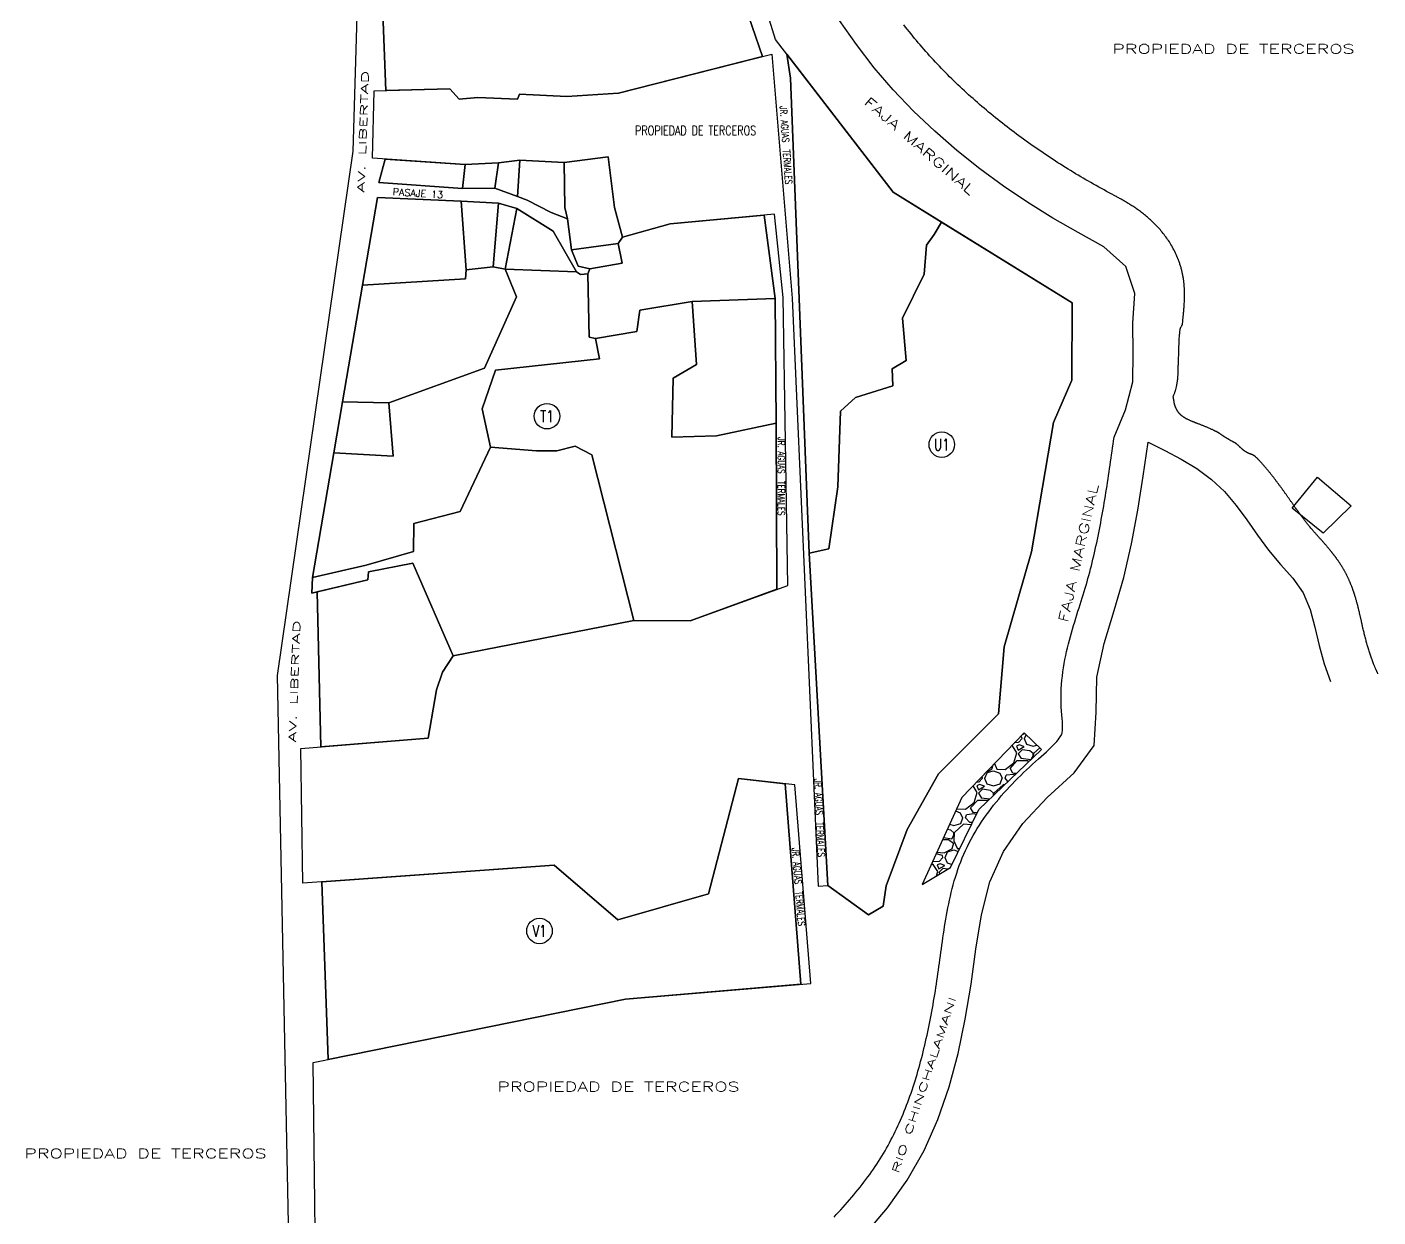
# Model space of a CAD drawing. Extents: x 425265 to 425664, y 8434748 to 8436646.
# Drawn here: x 425333.1 to 425549.8, y 8435028.8 to 8435219.7 of the extents above; entities that cross this region are included whole.
import ezdxf
from ezdxf.enums import TextEntityAlignment as Align

# ---------------------------------------------------------------- set-up
doc = ezdxf.new("R2010")
doc.units = 0
doc.header["$MEASUREMENT"] = 0
doc.layers.add('RASTER', color=7, linetype='CONTINUOUS')
doc.styles.add('ROMAND', font='romand.shx')

msp = doc.modelspace()

# ---------------------------------------------------------------- linework, layer by layer
at = {"layer": 'RASTER', "color": 8, "linetype": 'Continuous'}
for p, q in [((425492.64, 8435105.86), (425492.47, 8435105.91)), ((425492.71, 8435105.55), (425492.64, 8435105.86)), ((425492.83, 8435106.25), (425492.8, 8435106.25)), ((425493.14, 8435106.38), (425492.84, 8435106.23)), ((425493.09, 8435105.55), (425493.36, 8435106.17)), ((425491.18, 8435104.4), (425491.03, 8435104.41)), ((425491.88, 8435103.26), (425491.18, 8435104.4)), ((425492.1, 8435104.91), (425491.45, 8435104.85)), ((425492.26, 8435104.53), (425491.82, 8435104.34)), ((425491.82, 8435104.34), (425492.07, 8435103.71)), ((425492.07, 8435103.71), (425493.03, 8435104.28)), ((425492.71, 8435103.77), (425492.07, 8435103.13)), ((425492.71, 8435105.55), (425492.13, 8435104.91)), ((425493.02, 8435104.28), (425492.26, 8435104.53)), ((425493.98, 8435103.58), (425492.71, 8435103.77)), ((425493.03, 8435105.55), (425493.41, 8435104.66)), ((425493.41, 8435104.66), (425494.49, 8435104.34)), ((425494.49, 8435103.14), (425493.98, 8435103.58)), ((425494.49, 8435104.34), (425495.08, 8435104.52)), ((425495.54, 8435104.07), (425494.57, 8435103.18)), ((425488.27, 8435101.54), (425488.65, 8435100.66)), ((425489.98, 8435100.59), (425491.37, 8435101.67)), ((425490.8, 8435100.78), (425491.95, 8435102.05)), ((425491.37, 8435101.67), (425491.88, 8435103.26)), ((425491.95, 8435102.05), (425493.6, 8435102.05)), ((425492.07, 8435103.13), (425492.58, 8435102.37)), ((425492.58, 8435102.39), (425494.14, 8435102.21)), ((425493.6, 8435102.06), (425493.82, 8435101.9)), ((425494.24, 8435102.3), (425494.49, 8435102.75)), ((425494.49, 8435102.75), (425494.49, 8435103.13)), ((425494.55, 8435103.2), (425494.52, 8435102.58)), ((425486.36, 8435099.2), (425485.79, 8435098.56)), ((425486.36, 8435099.2), (425486.3, 8435099.49)), ((425486.68, 8435099.2), (425487.06, 8435098.31)), ((425486.74, 8435099.2), (425487.12, 8435100.08)), ((425487.83, 8435100.58), (425486.86, 8435100.07)), ((425487.12, 8435100.09), (425488.14, 8435100.4)), ((425488.01, 8435101.27), (425487.82, 8435100.59)), ((425488.14, 8435100.4), (425489.15, 8435100.02)), ((425488.65, 8435100.65), (425489.98, 8435100.59)), ((425489.15, 8435100.02), (425489.53, 8435099.2)), ((425489.22, 8435098.31), (425489.53, 8435099.2)), ((425489.98, 8435099.2), (425490.17, 8435099.7)), ((425490.45, 8435098.68), (425489.98, 8435099.2)), ((425491.38, 8435099.82), (425490.17, 8435099.69)), ((425491.25, 8435100.02), (425490.81, 8435100.79)), ((425491.82, 8435099.98), (425491.25, 8435100.03)), ((425491.6, 8435099.78), (425491.38, 8435099.83)), ((425485.53, 8435096.91), (425484.86, 8435097.99)), ((425485.75, 8435098.56), (425485.37, 8435098.53)), ((425485.91, 8435098.18), (425485.47, 8435097.99)), ((425485.47, 8435097.99), (425485.72, 8435097.35)), ((425485.72, 8435097.35), (425486.68, 8435097.93)), ((425486.36, 8435097.42), (425485.72, 8435096.78)), ((425486.68, 8435097.93), (425485.91, 8435098.18)), ((425487.63, 8435097.23), (425486.36, 8435097.42)), ((425487.06, 8435098.31), (425488.14, 8435097.99)), ((425488.14, 8435096.79), (425487.63, 8435097.23)), ((425488.14, 8435097.99), (425489.22, 8435098.31)), ((425489.68, 8435098.16), (425488.22, 8435096.83)), ((425489.91, 8435098.15), (425489.66, 8435098.18)), ((425483.63, 8435094.24), (425485.03, 8435095.32)), ((425484.46, 8435094.43), (425485.6, 8435095.7)), ((425485.03, 8435095.32), (425485.53, 8435096.91)), ((425485.6, 8435095.7), (425487.25, 8435095.7)), ((425485.72, 8435096.78), (425486.23, 8435096.02)), ((425486.23, 8435096.04), (425487.54, 8435095.89)), ((425487.25, 8435095.71), (425487.31, 8435095.66)), ((425488.14, 8435096.46), (425488.14, 8435096.78)), ((425488.2, 8435096.85), (425488.19, 8435096.5)), ((425482.06, 8435093.95), (425482.8, 8435093.67)), ((425482.26, 8435094.39), (425482.3, 8435094.31)), ((425482.3, 8435094.3), (425483.63, 8435094.24)), ((425482.8, 8435093.67), (425483.18, 8435092.85)), ((425482.87, 8435091.96), (425483.19, 8435092.84)), ((425483.63, 8435092.84), (425483.82, 8435093.35)), ((425484.32, 8435092.08), (425483.63, 8435092.84)), ((425485.03, 8435093.47), (425483.82, 8435093.34)), ((425484.9, 8435093.67), (425484.46, 8435094.43)), ((425485.49, 8435093.63), (425484.9, 8435093.68)), ((425485.38, 8435093.39), (425485.03, 8435093.48)), ((425481.28, 8435090.87), (425480.69, 8435090.96)), ((425481.1, 8435091.84), (425481.79, 8435091.64)), ((425481.79, 8435090.43), (425481.28, 8435090.88)), ((425481.79, 8435091.64), (425482.87, 8435091.96)), ((425481.85, 8435090.5), (425481.79, 8435089.16)), ((425483.33, 8435091.81), (425481.87, 8435090.48)), ((425484.57, 8435091.72), (425483.31, 8435091.82)), ((425484.76, 8435092.12), (425484.29, 8435092.08)), ((425479.96, 8435089.35), (425480.9, 8435089.35)), ((425480.1, 8435089.67), (425481.47, 8435089.5)), ((425480.9, 8435089.36), (425481.72, 8435088.79)), ((425481.47, 8435089.48), (425481.79, 8435090.05)), ((425481.72, 8435088.78), (425481.47, 8435087.89)), ((425481.79, 8435090.05), (425481.79, 8435090.43)), ((425481.79, 8435089.16), (425482.3, 8435087.96)), ((425479.95, 8435086.81), (425478.92, 8435087.07)), ((425480.14, 8435087.2), (425479.02, 8435087.29)), ((425480.01, 8435086.5), (425479.44, 8435085.86)), ((425480.01, 8435086.49), (425479.95, 8435086.81)), ((425481.48, 8435087.88), (425480.15, 8435087.18)), ((425480.33, 8435086.49), (425480.71, 8435085.61)), ((425480.39, 8435086.49), (425480.77, 8435087.38)), ((425480.77, 8435087.39), (425481.79, 8435087.7)), ((425481.79, 8435087.7), (425482.49, 8435087.43)), ((425482.3, 8435087.95), (425482.73, 8435087.93)), ((425478.48, 8435085.35), (425478.15, 8435085.37)), ((425479.4, 8435085.86), (425478.33, 8435085.76)), ((425479.18, 8435084.21), (425478.48, 8435085.35)), ((425478.97, 8435083.52), (425479.19, 8435084.21)), ((425479.57, 8435085.48), (425479.12, 8435085.29)), ((425479.12, 8435085.29), (425479.38, 8435084.65)), ((425479.38, 8435084.65), (425480.33, 8435085.22)), ((425480.01, 8435084.72), (425479.38, 8435084.08)), ((425479.38, 8435084.08), (425479.53, 8435083.86)), ((425480.33, 8435085.22), (425479.57, 8435085.48)), ((425480.78, 8435084.6), (425480.01, 8435084.71)), ((425480.71, 8435085.61), (425481.5, 8435085.38))]:
    msp.add_line(p, q, dxfattribs=at)
at = {"layer": 'RASTER'}
for points in [[(425389.24, 8435330.12), (425385.34, 8435199.77), (425373.24, 8435115.65), (425375.48, 8435003.74)], [(425379.59, 8435003.97), (425379, 8435053.58), (425429.1, 8435063.77), (425458.82, 8435066.28), (425456.29, 8435098.12), (425447.22, 8435099.14), (425442.42, 8435080.65), (425427.86, 8435076.47), (425417.68, 8435085.25), (425377.34, 8435082.39), (425377.04, 8435103.98), (425397.43, 8435105.63), (425398.76, 8435113.36), (425399.74, 8435116.2), (425401.47, 8435118.83), (425430.42, 8435124.48), (425439.47, 8435124.45), (425455.12, 8435130.12), (425454.42, 8435176.32), (425452.99, 8435189.68), (425436.29, 8435188.13), (425428.63, 8435186.01), (425427.36, 8435190.75), (425426.33, 8435198.88), (425419.24, 8435197.99), (425412.14, 8435198.33), (425408.72, 8435197.89), (425403.38, 8435197.65), (425388.51, 8435198.64), (425388.79, 8435209.47), (425400.92, 8435209.77), (425402.44, 8435208.11), (425405.43, 8435208.4), (425411.77, 8435208.12), (425412.12, 8435208.95), (425419.71, 8435208.57), (425428, 8435209.11), (425452.6, 8435215.35), (425455.83, 8435176.2), (425459.99, 8435081.87), (425461.58, 8435081.97), (425468.08, 8435077.3), (425470.46, 8435078.65), (425470.94, 8435081.94), (425474.27, 8435090.98), (425479.29, 8435099.91), (425488.96, 8435109.5), (425489.86, 8435120.27), (425494.25, 8435135.49), (425497.78, 8435156.26), (425500.68, 8435163.07), (425500.74, 8435175.43), (425472.03, 8435193.21), (425453.17, 8435217.71), (425444.45, 8435245.84)], [(425446.1, 8435229.48), (425451.07, 8435214.96), (425428, 8435209.11), (425419.71, 8435208.57), (425412.12, 8435208.95), (425411.77, 8435208.12), (425405.43, 8435208.4), (425402.44, 8435208.11), (425400.92, 8435209.77), (425390.67, 8435209.51), (425390.14, 8435223.3)]]:
    msp.add_lwpolyline(points, dxfattribs=at)
for points in [[(425415.02, 8435226.97), (425390.14, 8435223.3), (425390.67, 8435209.51), (425400.92, 8435209.77), (425402.44, 8435208.11), (425405.43, 8435208.4), (425411.77, 8435208.12), (425412.12, 8435208.95), (425419.71, 8435208.57), (425428, 8435209.11), (425451.07, 8435214.96), (425446.1, 8435229.48), (425438.43, 8435226.57), (425435.32, 8435231.04), (425433.91, 8435231.8)], [(425477.38, 8435184.69), (425478.63, 8435186.44), (425479.77, 8435188.42), (425472.03, 8435193.21), (425455, 8435215.33), (425455.56, 8435211.48), (425458.55, 8435135.29), (425461.72, 8435135.98), (425463.16, 8435145.93), (425463.61, 8435158.07), (425466.02, 8435160.25), (425471.98, 8435162.15), (425471.88, 8435164.85), (425474.14, 8435166.23), (425473.54, 8435173.01), (425476.99, 8435180.06)], [(425455, 8435215.33), (425472.03, 8435193.21), (425472.03, 8435193.21), (425479.77, 8435188.42), (425500.74, 8435175.43), (425500.74, 8435175.43), (425500.68, 8435163.07), (425497.78, 8435156.26), (425494.25, 8435135.49), (425489.86, 8435120.27), (425488.96, 8435109.5), (425488.96, 8435109.5), (425479.29, 8435099.91), (425474.27, 8435090.98), (425470.94, 8435081.94), (425470.46, 8435078.65), (425468.08, 8435077.3), (425461.58, 8435081.97), (425458.55, 8435135.29), (425455.56, 8435211.48), (425455, 8435215.33)], [(425426.33, 8435198.88), (425427.36, 8435190.75), (425428.63, 8435186.01), (425436.29, 8435188.13), (425451.33, 8435189.53), (425453.11, 8435176.14), (425453.27, 8435156.15), (425453.39, 8435129.5), (425439.47, 8435124.45), (425430.42, 8435124.48), (425401.47, 8435118.83), (425399.74, 8435116.2), (425398.76, 8435113.36), (425397.43, 8435105.63), (425380.23, 8435104.24), (425379.64, 8435129.08), (425378.81, 8435128.88), (425378.9, 8435131.38), (425382.33, 8435151.39), (425383.73, 8435159.57), (425386.94, 8435178.3), (425389.34, 8435192.34), (425402.73, 8435191.75), (425408.72, 8435191.44), (425411.69, 8435190.56), (425417.52, 8435186.96), (425421.24, 8435180.45), (425421.9, 8435180), (425423.05, 8435180.11), (425423.37, 8435180.89), (425421.52, 8435181.34), (425420.45, 8435183.93), (425419.82, 8435188.94), (425417.17, 8435189.97), (425413.33, 8435191.91), (425411.78, 8435192.49), (425408.12, 8435193.83), (425402.97, 8435193.82), (425389.55, 8435194.78), (425390.56, 8435198.5), (425403.38, 8435197.65), (425408.72, 8435197.89), (425412.14, 8435198.33), (425419.24, 8435197.99)], [(425426.33, 8435198.88), (425419.24, 8435197.99), (425419.39, 8435190.74), (425419.82, 8435188.94), (425420.45, 8435183.93), (425427.93, 8435184.97), (425428.63, 8435186.01), (425427.36, 8435190.75)], [(425403.38, 8435197.65), (425390.56, 8435198.5), (425389.55, 8435194.78), (425402.97, 8435193.82)], [(425408.72, 8435197.89), (425403.38, 8435197.65), (425402.97, 8435193.82), (425408.12, 8435193.83)], [(425412.14, 8435198.33), (425408.72, 8435197.89), (425408.12, 8435193.83), (425411.78, 8435192.49)], [(425419.24, 8435197.99), (425412.14, 8435198.33), (425411.78, 8435192.49), (425413.33, 8435191.91), (425417.17, 8435189.97), (425419.82, 8435188.94), (425419.39, 8435190.74)], [(425402.73, 8435191.75), (425389.34, 8435192.34), (425386.94, 8435178.3), (425403.46, 8435179.28), (425403.52, 8435180.73)], [(425408.72, 8435191.44), (425402.73, 8435191.75), (425403.52, 8435180.73), (425407.89, 8435181.23)], [(425411.69, 8435190.56), (425408.72, 8435191.44), (425407.89, 8435181.23), (425409.8, 8435180.84)], [(425417.52, 8435186.96), (425411.69, 8435190.56), (425409.8, 8435180.84), (425421.24, 8435180.45)], [(425451.33, 8435189.53), (425436.29, 8435188.13), (425428.63, 8435186.01), (425427.93, 8435184.97), (425428.59, 8435181.84), (425423.37, 8435180.89), (425423.05, 8435180.11), (425423.3, 8435169.96), (425424.28, 8435169.73), (425430.93, 8435170.87), (425431.38, 8435174.29), (425439.82, 8435175.69), (425453.11, 8435176.14)], [(425497.78, 8435156.26), (425500.68, 8435163.07), (425500.74, 8435175.43), (425479.77, 8435188.42), (425478.63, 8435186.44), (425477.38, 8435184.69), (425476.99, 8435180.06), (425473.54, 8435173.01), (425474.14, 8435166.23), (425471.88, 8435164.85), (425471.98, 8435162.15), (425466.02, 8435160.25), (425463.61, 8435158.07), (425463.16, 8435145.93), (425461.72, 8435135.98), (425458.55, 8435135.29), (425461.58, 8435081.97), (425468.08, 8435077.3), (425470.46, 8435078.65), (425470.94, 8435081.94), (425474.27, 8435090.98), (425479.29, 8435099.91), (425488.96, 8435109.5), (425489.86, 8435120.27), (425494.25, 8435135.49)], [(425427.93, 8435184.97), (425420.45, 8435183.93), (425421.52, 8435181.34), (425423.37, 8435180.89), (425428.59, 8435181.84)], [(425378.9, 8435131.38), (425387.52, 8435133.39), (425395.11, 8435135.58), (425395.14, 8435140.08), (425402.6, 8435141.96), (425407.45, 8435152.28), (425406.1, 8435158.44), (425408.23, 8435164.68), (425424.93, 8435166.45), (425424.28, 8435169.73), (425423.3, 8435169.96), (425423.05, 8435180.11), (425421.9, 8435180), (425421.24, 8435180.45), (425409.8, 8435180.84), (425411.62, 8435176.39), (425406.5, 8435164.99), (425391.13, 8435159.42), (425391.86, 8435150.85), (425382.33, 8435151.39)], [(425383.73, 8435159.57), (425391.13, 8435159.42), (425406.5, 8435164.99), (425411.62, 8435176.39), (425409.8, 8435180.84), (425407.89, 8435181.23), (425403.52, 8435180.73), (425403.46, 8435179.28), (425386.94, 8435178.3)], [(425436.74, 8435163.38), (425440.5, 8435165.57), (425439.82, 8435175.69), (425431.38, 8435174.29), (425430.93, 8435170.87), (425424.28, 8435169.73), (425424.93, 8435166.45), (425408.23, 8435164.68), (425406.1, 8435158.44), (425407.45, 8435152.28), (425414.83, 8435151.74), (425418.08, 8435151.74), (425421.04, 8435152.46), (425423.71, 8435151.09), (425430.42, 8435124.48), (425439.47, 8435124.45), (425453.39, 8435129.5), (425453.27, 8435156.15), (425443.69, 8435154.11), (425436.54, 8435153.93)], [(425453.11, 8435176.14), (425439.82, 8435175.69), (425440.5, 8435165.57), (425436.74, 8435163.38), (425436.54, 8435153.93), (425443.69, 8435154.11), (425453.27, 8435156.15)], [(425382.33, 8435151.39), (425391.86, 8435150.85), (425391.13, 8435159.42), (425383.73, 8435159.57)], [(425423.71, 8435151.09), (425421.04, 8435152.46), (425418.08, 8435151.74), (425414.83, 8435151.74), (425407.45, 8435152.28), (425402.6, 8435141.96), (425395.14, 8435140.08), (425395.11, 8435135.58), (425387.52, 8435133.39), (425378.9, 8435131.38), (425378.81, 8435128.88), (425387.76, 8435131.04), (425387.87, 8435132.33), (425395, 8435133.68), (425401.47, 8435118.83), (425430.42, 8435124.48)], [(425401.47, 8435118.83), (425395, 8435133.68), (425387.87, 8435132.33), (425387.76, 8435131.04), (425379.64, 8435129.08), (425380.23, 8435104.24), (425397.43, 8435105.63), (425398.76, 8435113.36), (425399.74, 8435116.2)], [(425454.72, 8435098.3), (425447.22, 8435099.14), (425442.42, 8435080.65), (425427.86, 8435076.47), (425417.68, 8435085.25), (425380.37, 8435082.6), (425381.43, 8435054.07), (425429.1, 8435063.77), (425457.25, 8435066.15)], [(425454.72, 8435098.3), (425457.25, 8435066.15), (425429.1, 8435063.77), (425381.43, 8435054.07), (425380.37, 8435082.6), (425417.68, 8435085.25), (425427.86, 8435076.47), (425442.42, 8435080.65), (425447.22, 8435099.14)]]:
    msp.add_lwpolyline(points, close=True, dxfattribs=at)
at = {"layer": 'RASTER', "color": 8}
for points in [[(425462.55, 8435028.79), (425462.92, 8435029.19), (425463.28, 8435029.59), (425463.65, 8435029.99), (425464, 8435030.39), (425464.36, 8435030.79), (425464.71, 8435031.19), (425465.06, 8435031.59), (425465.4, 8435031.99), (425465.74, 8435032.39), (425466.07, 8435032.8), (425466.4, 8435033.2), (425466.73, 8435033.61), (425467.05, 8435034.01), (425467.36, 8435034.42), (425467.67, 8435034.83), (425467.98, 8435035.24), (425468.28, 8435035.65), (425468.57, 8435036.06), (425468.86, 8435036.48), (425469.14, 8435036.89), (425469.42, 8435037.31), (425469.69, 8435037.72), (425469.96, 8435038.14), (425470.22, 8435038.56), (425470.48, 8435038.99), (425470.73, 8435039.42), (425470.97, 8435039.85), (425471.22, 8435040.29), (425471.46, 8435040.72), (425471.69, 8435041.17), (425471.92, 8435041.61), (425472.15, 8435042.06), (425472.37, 8435042.51), (425472.59, 8435042.97), (425472.8, 8435043.43), (425473.01, 8435043.89), (425473.22, 8435044.36), (425473.42, 8435044.82), (425473.62, 8435045.3), (425473.81, 8435045.77), (425474, 8435046.25), (425474.19, 8435046.73), (425474.37, 8435047.21), (425474.55, 8435047.7), (425474.73, 8435048.19), (425474.9, 8435048.68), (425475.07, 8435049.17), (425475.24, 8435049.67), (425475.4, 8435050.17), (425475.56, 8435050.67), (425475.72, 8435051.18), (425475.87, 8435051.69), (425476.02, 8435052.2), (425476.17, 8435052.71), (425476.31, 8435053.23), (425476.45, 8435053.74), (425476.59, 8435054.26), (425476.72, 8435054.79), (425476.85, 8435055.31), (425476.98, 8435055.84), (425477.11, 8435056.37), (425477.23, 8435056.9), (425477.35, 8435057.43), (425477.47, 8435057.96), (425477.59, 8435058.5), (425477.7, 8435059.04), (425477.81, 8435059.58), (425477.92, 8435060.12), (425478.03, 8435060.66), (425478.13, 8435061.21), (425478.24, 8435061.76), (425478.34, 8435062.3), (425478.43, 8435062.85), (425478.53, 8435063.41), (425478.62, 8435063.96), (425478.72, 8435064.51), (425478.81, 8435065.07), (425478.89, 8435065.62), (425478.98, 8435066.18), (425479.07, 8435066.74), (425479.15, 8435067.3), (425479.23, 8435067.86), (425479.31, 8435068.42), (425479.39, 8435068.99), (425479.47, 8435069.55), (425479.55, 8435070.12), (425479.62, 8435070.7), (425479.7, 8435071.27), (425479.78, 8435071.85), (425479.86, 8435072.44), (425479.94, 8435073.03), (425480.03, 8435073.62), (425480.11, 8435074.21), (425480.2, 8435074.8), (425480.29, 8435075.4), (425480.39, 8435076), (425480.49, 8435076.6), (425480.6, 8435077.21), (425480.71, 8435077.82), (425480.82, 8435078.42), (425480.95, 8435079.03), (425481.08, 8435079.64), (425481.21, 8435080.26), (425481.36, 8435080.87), (425481.51, 8435081.49), (425481.68, 8435082.1), (425481.85, 8435082.72), (425482.03, 8435083.33), (425482.23, 8435083.95), (425482.43, 8435084.57), (425482.65, 8435085.18), (425482.88, 8435085.8), (425483.13, 8435086.41), (425483.38, 8435087.02), (425483.66, 8435087.63), (425483.94, 8435088.23), (425484.24, 8435088.83), (425484.54, 8435089.41), (425484.86, 8435089.99), (425485.19, 8435090.56), (425485.53, 8435091.12), (425485.88, 8435091.67), (425486.23, 8435092.22), (425486.6, 8435092.76), (425486.98, 8435093.29), (425487.36, 8435093.82), (425487.75, 8435094.34), (425488.15, 8435094.85), (425488.55, 8435095.35), (425488.97, 8435095.85), (425489.39, 8435096.35), (425489.81, 8435096.83), (425490.25, 8435097.32), (425490.69, 8435097.79), (425491.13, 8435098.26), (425491.58, 8435098.73), (425492.04, 8435099.19), (425492.5, 8435099.65), (425492.96, 8435100.1), (425493.43, 8435100.55), (425493.91, 8435100.99), (425494.39, 8435101.43), (425494.87, 8435101.87), (425495.34, 8435102.29), (425495.79, 8435102.69), (425496.22, 8435103.08), (425496.64, 8435103.45), (425497.02, 8435103.81), (425497.38, 8435104.16), (425497.71, 8435104.49), (425498.01, 8435104.8), (425498.27, 8435105.09), (425498.5, 8435105.36), (425498.69, 8435105.61), (425498.84, 8435105.83), (425498.96, 8435106.02), (425499.04, 8435106.18), (425499.1, 8435106.3), (425499.13, 8435106.4), (425499.15, 8435106.48), (425499.17, 8435106.6), (425499.19, 8435106.79), (425499.21, 8435107.06), (425499.21, 8435107.4), (425499.2, 8435107.8), (425499.18, 8435108.26), (425499.14, 8435108.78), (425499.1, 8435109.35), (425499.05, 8435109.98), (425499.01, 8435110.65), (425498.98, 8435111.36), (425498.97, 8435112.09), (425498.98, 8435112.8), (425499.01, 8435113.51), (425499.05, 8435114.21), (425499.11, 8435114.9), (425499.18, 8435115.58), (425499.27, 8435116.26), (425499.36, 8435116.92), (425499.47, 8435117.58), (425499.59, 8435118.23), (425499.72, 8435118.87), (425499.86, 8435119.5), (425500, 8435120.12), (425500.15, 8435120.74), (425500.31, 8435121.35), (425500.47, 8435121.95), (425500.64, 8435122.54), (425500.81, 8435123.13), (425500.98, 8435123.71), (425501.16, 8435124.28), (425501.33, 8435124.85), (425501.51, 8435125.41), (425501.68, 8435125.97), (425501.86, 8435126.51), (425502.03, 8435127.05), (425502.2, 8435127.59), (425502.37, 8435128.12), (425502.53, 8435128.64), (425502.69, 8435129.16), (425502.84, 8435129.68), (425503, 8435130.19), (425503.14, 8435130.7), (425503.29, 8435131.21), (425503.43, 8435131.73), (425503.57, 8435132.24), (425503.7, 8435132.76), (425503.83, 8435133.28), (425503.96, 8435133.8), (425504.09, 8435134.32), (425504.21, 8435134.85), (425504.34, 8435135.37), (425504.46, 8435135.89), (425504.57, 8435136.42), (425504.69, 8435136.95), (425504.8, 8435137.48), (425504.91, 8435138.01), (425505.02, 8435138.54), (425505.12, 8435139.08), (425505.23, 8435139.61), (425505.33, 8435140.15), (425505.43, 8435140.68), (425505.53, 8435141.22), (425505.62, 8435141.76), (425505.72, 8435142.3), (425505.81, 8435142.84), (425505.9, 8435143.38), (425505.99, 8435143.93), (425506.08, 8435144.47), (425506.17, 8435145.02), (425506.26, 8435145.57), (425506.35, 8435146.11), (425506.43, 8435146.66), (425506.51, 8435147.21), (425506.6, 8435147.76), (425506.68, 8435148.32), (425506.76, 8435148.87), (425506.84, 8435149.42), (425506.92, 8435149.98), (425507, 8435150.53), (425507.08, 8435151.09), (425507.16, 8435151.65), (425507.24, 8435152.21), (425507.32, 8435152.77), (425507.4, 8435153.33), (425507.48, 8435153.89), (425509.31, 8435158.3), (425510.47, 8435162.79), (425510.55, 8435167.42), (425510.46, 8435172.17), (425510.78, 8435176.94), (425509.34, 8435181.28), (425505.82, 8435184.43), (425501.71, 8435186.71), (425497.64, 8435189.05), (425493.65, 8435191.53), (425489.75, 8435194.16), (425485.95, 8435196.94), (425482.26, 8435199.88), (425478.7, 8435202.97), (425475.3, 8435206.22), (425472.06, 8435209.61), (425469.01, 8435213.16), (425466.14, 8435216.87), (425463.44, 8435220.75)], [(425549.81, 8435115.94), (425549.78, 8435116.01), (425549.74, 8435116.08), (425549.71, 8435116.15), (425549.68, 8435116.22), (425549.64, 8435116.29), (425549.61, 8435116.36), (425549.58, 8435116.43), (425549.55, 8435116.5), (425549.52, 8435116.57), (425549.48, 8435116.64), (425549.45, 8435116.71), (425549.42, 8435116.79), (425549.39, 8435116.86), (425549.36, 8435116.93), (425549.33, 8435117.01), (425549.3, 8435117.08), (425549.27, 8435117.15), (425549.24, 8435117.23), (425549.2, 8435117.3), (425549.17, 8435117.38), (425549.14, 8435117.45), (425549.11, 8435117.53), (425549.08, 8435117.61), (425549.05, 8435117.68), (425549.03, 8435117.76), (425549, 8435117.84), (425548.97, 8435117.91), (425548.94, 8435117.99), (425548.91, 8435118.07), (425548.88, 8435118.15), (425548.85, 8435118.22), (425548.82, 8435118.3), (425548.77, 8435118.46), (425548.71, 8435118.62), (425548.65, 8435118.78), (425548.6, 8435118.94), (425548.54, 8435119.11), (425548.49, 8435119.27), (425548.44, 8435119.43), (425548.38, 8435119.6), (425548.33, 8435119.77), (425548.28, 8435119.93), (425548.23, 8435120.1), (425548.18, 8435120.27), (425548.13, 8435120.44), (425548.08, 8435120.61), (425548.03, 8435120.79), (425547.98, 8435120.96), (425547.93, 8435121.13), (425547.89, 8435121.31), (425547.84, 8435121.49), (425547.79, 8435121.66), (425547.75, 8435121.84), (425547.7, 8435122.02), (425547.66, 8435122.2), (425547.61, 8435122.38), (425547.57, 8435122.56), (425547.52, 8435122.74), (425547.48, 8435122.92), (425547.44, 8435123.1), (425547.4, 8435123.28), (425547.37, 8435123.38), (425547.35, 8435123.47), (425547.33, 8435123.56), (425547.31, 8435123.66), (425547.29, 8435123.75), (425547.27, 8435123.85), (425547.25, 8435123.94), (425547.23, 8435124.04), (425547.2, 8435124.14), (425547.18, 8435124.24), (425547.16, 8435124.34), (425547.14, 8435124.45), (425547.11, 8435124.55), (425547.09, 8435124.65), (425547.07, 8435124.76), (425547.04, 8435124.86), (425547.02, 8435124.97), (425547, 8435125.08), (425546.97, 8435125.19), (425546.95, 8435125.3), (425546.92, 8435125.41), (425546.9, 8435125.52), (425546.87, 8435125.63), (425546.85, 8435125.74), (425546.82, 8435125.86), (425546.79, 8435125.97), (425546.76, 8435126.09), (425546.74, 8435126.21), (425546.71, 8435126.32), (425546.68, 8435126.44), (425546.65, 8435126.56), (425546.62, 8435126.68), (425546.59, 8435126.8), (425546.56, 8435126.93), (425546.52, 8435127.05), (425546.49, 8435127.17), (425546.46, 8435127.3), (425546.42, 8435127.42), (425546.39, 8435127.55), (425546.35, 8435127.68), (425546.32, 8435127.81), (425546.28, 8435127.94), (425546.24, 8435128.07), (425546.2, 8435128.2), (425546.16, 8435128.33), (425546.12, 8435128.46), (425546.1, 8435128.53), (425546.08, 8435128.6), (425546.06, 8435128.66), (425546.03, 8435128.73), (425546.01, 8435128.8), (425545.99, 8435128.86), (425545.97, 8435128.93), (425545.94, 8435129), (425545.92, 8435129.07), (425545.9, 8435129.14), (425545.87, 8435129.21), (425545.85, 8435129.27), (425545.83, 8435129.34), (425545.8, 8435129.41), (425545.78, 8435129.48), (425545.75, 8435129.55), (425545.73, 8435129.62), (425545.7, 8435129.69), (425545.67, 8435129.76), (425545.65, 8435129.83), (425545.62, 8435129.9), (425545.59, 8435129.97), (425545.57, 8435130.04), (425545.54, 8435130.11), (425545.51, 8435130.18), (425545.48, 8435130.26), (425545.45, 8435130.33), (425545.42, 8435130.4), (425545.39, 8435130.47), (425545.36, 8435130.54), (425545.33, 8435130.61), (425545.3, 8435130.69), (425545.27, 8435130.76), (425545.24, 8435130.83), (425545.21, 8435130.9), (425545.17, 8435130.98), (425545.14, 8435131.05), (425545.11, 8435131.12), (425545.07, 8435131.19), (425545.04, 8435131.27), (425545.01, 8435131.34), (425544.97, 8435131.41), (425544.94, 8435131.49), (425544.9, 8435131.56), (425544.86, 8435131.63), (425544.83, 8435131.71), (425544.79, 8435131.78), (425544.75, 8435131.86), (425544.71, 8435131.93), (425544.68, 8435132), (425544.64, 8435132.08), (425544.6, 8435132.15), (425544.56, 8435132.23), (425544.52, 8435132.3), (425544.48, 8435132.37), (425544.44, 8435132.44), (425544.4, 8435132.52), (425544.36, 8435132.59), (425544.32, 8435132.66), (425544.28, 8435132.73), (425544.23, 8435132.8), (425544.19, 8435132.87), (425544.15, 8435132.94), (425544.11, 8435133.01), (425544.07, 8435133.08), (425544.03, 8435133.14), (425543.99, 8435133.21), (425543.94, 8435133.28), (425543.9, 8435133.34), (425543.86, 8435133.41), (425543.82, 8435133.48), (425543.78, 8435133.54), (425543.73, 8435133.61), (425543.69, 8435133.67), (425543.65, 8435133.74), (425543.61, 8435133.8), (425543.57, 8435133.86), (425543.52, 8435133.92), (425543.48, 8435133.99), (425543.44, 8435134.05), (425543.4, 8435134.11), (425543.35, 8435134.17), (425543.31, 8435134.23), (425543.27, 8435134.29), (425543.23, 8435134.35), (425543.18, 8435134.41), (425543.14, 8435134.47), (425543.1, 8435134.53), (425543.06, 8435134.59), (425543.01, 8435134.65), (425542.97, 8435134.71), (425542.93, 8435134.76), (425542.89, 8435134.82), (425542.84, 8435134.88), (425542.8, 8435134.93), (425542.76, 8435134.99), (425542.72, 8435135.05), (425542.67, 8435135.1), (425542.63, 8435135.16), (425542.59, 8435135.21), (425542.55, 8435135.26), (425542.5, 8435135.32), (425542.46, 8435135.37), (425542.42, 8435135.43), (425542.38, 8435135.48), (425542.34, 8435135.53), (425542.29, 8435135.58), (425542.25, 8435135.63), (425542.21, 8435135.69), (425542.17, 8435135.74), (425542.13, 8435135.79), (425542.09, 8435135.84), (425542, 8435135.94), (425541.92, 8435136.04), (425541.84, 8435136.14), (425541.76, 8435136.23), (425541.68, 8435136.33), (425541.6, 8435136.42), (425541.52, 8435136.52), (425541.44, 8435136.61), (425541.36, 8435136.7), (425541.28, 8435136.79), (425541.2, 8435136.88), (425541.12, 8435136.97), (425541.05, 8435137.06), (425540.97, 8435137.14), (425540.89, 8435137.23), (425540.82, 8435137.31), (425540.74, 8435137.4), (425540.67, 8435137.48), (425540.6, 8435137.56), (425540.53, 8435137.64), (425540.45, 8435137.72), (425540.38, 8435137.8), (425540.31, 8435137.88), (425540.24, 8435137.96), (425540.17, 8435138.03), (425540.11, 8435138.11), (425540.04, 8435138.18), (425539.97, 8435138.26), (425539.91, 8435138.33), (425539.84, 8435138.4), (425539.78, 8435138.47), (425539.72, 8435138.54), (425539.65, 8435138.61), (425539.59, 8435138.68), (425539.53, 8435138.75), (425539.47, 8435138.82), (425539.42, 8435138.89), (425539.36, 8435138.95), (425539.3, 8435139.02), (425539.25, 8435139.08), (425539.19, 8435139.15), (425539.14, 8435139.21), (425539.08, 8435139.27), (425539.03, 8435139.33), (425538.93, 8435139.46), (425538.87, 8435139.52), (425538.82, 8435139.58), (425538.77, 8435139.65), (425538.72, 8435139.71), (425538.66, 8435139.78), (425538.61, 8435139.84), (425538.56, 8435139.91), (425538.51, 8435139.97), (425538.45, 8435140.04), (425538.4, 8435140.11), (425538.35, 8435140.18), (425538.29, 8435140.24), (425538.24, 8435140.31), (425538.19, 8435140.38), (425538.13, 8435140.45), (425538.08, 8435140.52), (425538.03, 8435140.59), (425537.97, 8435140.66), (425537.92, 8435140.73), (425537.87, 8435140.8), (425537.81, 8435140.87), (425537.76, 8435140.94), (425537.7, 8435141.02), (425537.65, 8435141.09), (425537.59, 8435141.16), (425537.54, 8435141.24), (425537.49, 8435141.31), (425537.43, 8435141.38), (425537.38, 8435141.46), (425537.32, 8435141.53), (425537.27, 8435141.61), (425537.21, 8435141.68), (425537.16, 8435141.76), (425537.1, 8435141.84), (425537.05, 8435141.91), (425536.99, 8435141.99), (425536.94, 8435142.07), (425536.88, 8435142.14), (425536.82, 8435142.22), (425536.77, 8435142.3), (425536.71, 8435142.38), (425536.66, 8435142.46), (425536.6, 8435142.54), (425536.54, 8435142.62), (425536.49, 8435142.7), (425536.43, 8435142.78), (425536.37, 8435142.86), (425536.31, 8435142.94), (425536.26, 8435143.02), (425536.2, 8435143.1), (425536.14, 8435143.19), (425536.08, 8435143.27), (425536.03, 8435143.35), (425535.97, 8435143.43), (425535.91, 8435143.52), (425535.85, 8435143.6), (425535.79, 8435143.68), (425535.73, 8435143.77), (425535.67, 8435143.85), (425535.61, 8435143.94), (425535.55, 8435144.02), (425535.49, 8435144.11), (425535.43, 8435144.19), (425535.37, 8435144.28), (425535.31, 8435144.37), (425535.25, 8435144.45), (425535.19, 8435144.54), (425535.13, 8435144.63), (425535.07, 8435144.71), (425535.01, 8435144.8), (425534.94, 8435144.89), (425534.88, 8435144.97), (425534.82, 8435145.06), (425534.76, 8435145.15), (425534.69, 8435145.24), (425534.63, 8435145.33), (425534.57, 8435145.42), (425534.5, 8435145.51), (425534.44, 8435145.6), (425534.37, 8435145.69), (425534.31, 8435145.78), (425534.24, 8435145.87), (425534.18, 8435145.96), (425534.11, 8435146.05), (425534.04, 8435146.14), (425533.98, 8435146.23), (425533.91, 8435146.32), (425533.84, 8435146.41), (425533.78, 8435146.5), (425533.71, 8435146.59), (425533.64, 8435146.68), (425533.57, 8435146.78), (425533.5, 8435146.87), (425533.43, 8435146.96), (425533.36, 8435147.05), (425533.29, 8435147.14), (425533.22, 8435147.24), (425533.15, 8435147.33), (425533.08, 8435147.42), (425533.01, 8435147.52), (425532.93, 8435147.61), (425532.86, 8435147.7), (425532.79, 8435147.8), (425532.71, 8435147.89), (425532.64, 8435147.98), (425532.56, 8435148.08), (425532.49, 8435148.17), (425532.41, 8435148.26), (425532.34, 8435148.36), (425532.26, 8435148.45), (425532.18, 8435148.54), (425532.11, 8435148.64), (425532.03, 8435148.73), (425531.95, 8435148.83), (425531.87, 8435148.92), (425531.79, 8435149.02), (425531.71, 8435149.11), (425531.63, 8435149.2), (425531.55, 8435149.3), (425531.46, 8435149.39), (425531.38, 8435149.49), (425531.3, 8435149.58), (425531.22, 8435149.68), (425531.13, 8435149.77), (425531.05, 8435149.86), (425530.96, 8435149.96), (425530.87, 8435150.05), (425530.79, 8435150.15), (425530.7, 8435150.24), (425530.61, 8435150.33), (425530.57, 8435150.38), (425530.52, 8435150.43), (425530.48, 8435150.47), (425530.43, 8435150.52), (425530.39, 8435150.57), (425530.34, 8435150.61), (425530.29, 8435150.66), (425530.24, 8435150.7), (425530.22, 8435150.72), (425530.19, 8435150.74), (425530.17, 8435150.76), (425530.14, 8435150.78), (425530.12, 8435150.8), (425530.09, 8435150.82), (425530.06, 8435150.84), (425530.04, 8435150.86), (425530.01, 8435150.88), (425529.98, 8435150.9), (425529.96, 8435150.92), (425529.93, 8435150.94), (425529.9, 8435150.96), (425529.87, 8435150.97), (425529.84, 8435150.99), (425529.81, 8435151.01), (425529.78, 8435151.03), (425529.75, 8435151.04), (425529.72, 8435151.06), (425529.69, 8435151.07), (425529.66, 8435151.09), (425529.62, 8435151.1), (425529.59, 8435151.12), (425529.56, 8435151.13), (425529.52, 8435151.14), (425529.49, 8435151.15), (425529.45, 8435151.17), (425529.42, 8435151.18), (425529.38, 8435151.19), (425529.35, 8435151.2), (425529.31, 8435151.21), (425529.27, 8435151.22), (425529.23, 8435151.24), (425529.2, 8435151.25), (425529.16, 8435151.27), (425529.12, 8435151.28), (425529.08, 8435151.3), (425529.04, 8435151.32), (425529, 8435151.34), (425528.96, 8435151.36), (425528.92, 8435151.38), (425528.89, 8435151.4), (425528.85, 8435151.42), (425528.81, 8435151.44), (425528.77, 8435151.46), (425528.73, 8435151.48), (425528.69, 8435151.5), (425528.65, 8435151.53), (425528.62, 8435151.55), (425528.58, 8435151.57), (425528.54, 8435151.6), (425528.51, 8435151.62), (425528.47, 8435151.65), (425528.44, 8435151.67), (425528.4, 8435151.69), (425528.37, 8435151.72), (425528.33, 8435151.74), (425528.3, 8435151.76), (425528.27, 8435151.79), (425528.24, 8435151.81), (425528.21, 8435151.83), (425528.18, 8435151.86), (425528.15, 8435151.88), (425528.12, 8435151.9), (425528.1, 8435151.92), (425528.07, 8435151.94), (425528.05, 8435151.97), (425528.03, 8435151.99), (425528.01, 8435152), (425528, 8435152.01), (425527.99, 8435152.02), (425527.98, 8435152.03), (425527.97, 8435152.04), (425527.95, 8435152.05), (425527.94, 8435152.07), (425527.93, 8435152.08), (425527.9, 8435152.1), (425527.87, 8435152.13), (425527.84, 8435152.16), (425527.81, 8435152.19), (425527.78, 8435152.22), (425527.75, 8435152.24), (425527.72, 8435152.27), (425527.69, 8435152.3), (425527.66, 8435152.34), (425527.62, 8435152.37), (425527.56, 8435152.43), (425527.49, 8435152.49), (425527.43, 8435152.55), (425527.4, 8435152.58), (425527.36, 8435152.61), (425527.33, 8435152.64), (425527.3, 8435152.67), (425527.27, 8435152.7), (425527.24, 8435152.73), (425527.2, 8435152.75), (425527.17, 8435152.78), (425527.14, 8435152.8), (425527.13, 8435152.81), (425527.12, 8435152.83), (425527.1, 8435152.84), (425527.09, 8435152.85), (425527.07, 8435152.86), (425527.06, 8435152.87), (425527.05, 8435152.88), (425527.03, 8435152.89), (425527.02, 8435152.9), (425527.01, 8435152.91), (425526.99, 8435152.92), (425526.98, 8435152.93), (425526.97, 8435152.93), (425526.96, 8435152.94), (425526.95, 8435152.95), (425526.94, 8435152.95), (425526.92, 8435152.96), (425526.91, 8435152.97), (425526.89, 8435152.98), (425526.87, 8435152.99), (425526.85, 8435153), (425526.83, 8435153.01), (425526.8, 8435153.03), (425526.78, 8435153.04), (425526.75, 8435153.05), (425526.73, 8435153.07), (425526.7, 8435153.08), (425526.68, 8435153.09), (425526.65, 8435153.11), (425526.63, 8435153.12), (425526.6, 8435153.14), (425526.57, 8435153.15), (425526.54, 8435153.16), (425526.52, 8435153.18), (425526.49, 8435153.19), (425526.46, 8435153.21), (425526.4, 8435153.24), (425526.34, 8435153.27), (425526.28, 8435153.31), (425526.22, 8435153.34), (425526.16, 8435153.37), (425526.1, 8435153.41), (425526.04, 8435153.44), (425525.98, 8435153.48), (425525.86, 8435153.55), (425525.73, 8435153.62), (425525.67, 8435153.65), (425525.61, 8435153.69), (425525.55, 8435153.73), (425525.49, 8435153.76), (425525.43, 8435153.8), (425525.37, 8435153.83), (425525.32, 8435153.87), (425525.29, 8435153.88), (425525.26, 8435153.9), (425525.24, 8435153.92), (425525.21, 8435153.93), (425525.18, 8435153.95), (425525.16, 8435153.97), (425525.13, 8435153.99), (425525.11, 8435154), (425525.08, 8435154.02), (425525.06, 8435154.03), (425525.03, 8435154.05), (425525.01, 8435154.07), (425524.99, 8435154.08), (425524.96, 8435154.1), (425524.94, 8435154.11), (425524.92, 8435154.13), (425524.9, 8435154.14), (425524.88, 8435154.16), (425524.86, 8435154.17), (425524.84, 8435154.19), (425524.8, 8435154.22), (425524.77, 8435154.25), (425524.73, 8435154.27), (425524.69, 8435154.3), (425524.65, 8435154.33), (425524.61, 8435154.36), (425524.57, 8435154.39), (425524.53, 8435154.41), (425524.49, 8435154.44), (425524.44, 8435154.47), (425524.4, 8435154.5), (425524.36, 8435154.52), (425524.31, 8435154.55), (425524.27, 8435154.58), (425524.23, 8435154.6), (425524.18, 8435154.63), (425524.13, 8435154.66), (425524.09, 8435154.68), (425524.04, 8435154.71), (425523.99, 8435154.74), (425523.94, 8435154.76), (425523.9, 8435154.79), (425523.85, 8435154.81), (425523.8, 8435154.84), (425523.75, 8435154.87), (425523.7, 8435154.89), (425523.65, 8435154.92), (425523.6, 8435154.94), (425523.55, 8435154.97), (425523.5, 8435154.99), (425523.45, 8435155.02), (425523.34, 8435155.07), (425523.24, 8435155.12), (425523.13, 8435155.16), (425523.02, 8435155.21), (425522.92, 8435155.26), (425522.81, 8435155.31), (425522.7, 8435155.35), (425522.59, 8435155.4), (425522.48, 8435155.45), (425522.37, 8435155.49), (425522.26, 8435155.54), (425522.15, 8435155.58), (425522.04, 8435155.63), (425521.93, 8435155.67), (425521.82, 8435155.71), (425521.71, 8435155.76), (425521.6, 8435155.8), (425521.49, 8435155.84), (425521.38, 8435155.89), (425521.27, 8435155.93), (425521.17, 8435155.97), (425521.06, 8435156.01), (425520.96, 8435156.05), (425520.85, 8435156.09), (425520.8, 8435156.11), (425520.75, 8435156.13), (425520.7, 8435156.15), (425520.65, 8435156.17), (425520.6, 8435156.19), (425520.55, 8435156.21), (425520.5, 8435156.23), (425520.45, 8435156.25), (425520.4, 8435156.27), (425520.36, 8435156.29), (425520.31, 8435156.31), (425520.26, 8435156.33), (425520.21, 8435156.34), (425520.17, 8435156.36), (425520.12, 8435156.38), (425520.08, 8435156.4), (425519.99, 8435156.44), (425519.9, 8435156.48), (425519.81, 8435156.51), (425519.73, 8435156.55), (425519.64, 8435156.59), (425519.56, 8435156.62), (425519.48, 8435156.66), (425519.39, 8435156.7), (425519.31, 8435156.74), (425519.28, 8435156.76), (425519.24, 8435156.77), (425519.2, 8435156.79), (425519.16, 8435156.81), (425519.12, 8435156.83), (425519.08, 8435156.85), (425519.04, 8435156.87), (425519.01, 8435156.89), (425518.97, 8435156.91), (425518.93, 8435156.93), (425518.9, 8435156.95), (425518.86, 8435156.98), (425518.82, 8435157), (425518.79, 8435157.02), (425518.75, 8435157.04), (425518.72, 8435157.06), (425518.68, 8435157.08), (425518.65, 8435157.11), (425518.62, 8435157.13), (425518.58, 8435157.15), (425518.55, 8435157.17), (425518.52, 8435157.2), (425518.48, 8435157.22), (425518.45, 8435157.25), (425518.42, 8435157.27), (425518.39, 8435157.3), (425518.35, 8435157.32), (425518.32, 8435157.35), (425518.29, 8435157.37), (425518.26, 8435157.4), (425518.23, 8435157.43), (425518.2, 8435157.45), (425518.17, 8435157.48), (425518.14, 8435157.51), (425518.11, 8435157.54), (425518.08, 8435157.57), (425518.05, 8435157.6), (425518.02, 8435157.63), (425518, 8435157.66), (425517.97, 8435157.69), (425517.94, 8435157.72), (425517.91, 8435157.75), (425517.89, 8435157.78), (425517.86, 8435157.81), (425517.83, 8435157.85), (425517.81, 8435157.88), (425517.78, 8435157.92), (425517.76, 8435157.95), (425517.73, 8435157.99), (425517.71, 8435158.02), (425517.68, 8435158.06), (425517.66, 8435158.1), (425517.63, 8435158.14), (425517.61, 8435158.17), (425517.59, 8435158.21), (425517.56, 8435158.25), (425517.54, 8435158.29), (425517.52, 8435158.34), (425517.5, 8435158.38), (425517.47, 8435158.42), (425517.45, 8435158.46), (425517.43, 8435158.51), (425517.41, 8435158.55), (425517.39, 8435158.6), (425517.37, 8435158.64), (425517.35, 8435158.69), (425517.33, 8435158.74), (425517.31, 8435158.79), (425517.29, 8435158.84), (425517.27, 8435158.89), (425517.25, 8435158.94), (425517.23, 8435158.99), (425517.22, 8435159.04), (425517.2, 8435159.09), (425517.18, 8435159.15), (425517.17, 8435159.18), (425517.17, 8435159.19), (425517.17, 8435159.19), (425517.17, 8435159.19), (425517.17, 8435159.19), (425517.17, 8435159.2), (425517.17, 8435159.2), (425517.17, 8435159.2), (425517.17, 8435159.2), (425517.16, 8435159.21), (425517.16, 8435159.21), (425517.16, 8435159.22), (425517.16, 8435159.23), (425517.16, 8435159.24), (425517.16, 8435159.24), (425517.16, 8435159.25), (425517.16, 8435159.26), (425517.15, 8435159.27), (425517.15, 8435159.29), (425517.15, 8435159.3), (425517.15, 8435159.31), (425517.15, 8435159.32), (425517.14, 8435159.34), (425517.14, 8435159.35), (425517.14, 8435159.37), (425517.14, 8435159.38), (425517.13, 8435159.4), (425517.13, 8435159.42), (425517.13, 8435159.43), (425517.12, 8435159.45), (425517.12, 8435159.47), (425517.12, 8435159.49), (425517.12, 8435159.51), (425517.11, 8435159.52), (425517.11, 8435159.56), (425517.1, 8435159.6), (425517.09, 8435159.64), (425517.09, 8435159.69), (425517.08, 8435159.73), (425517.05, 8435159.9), (425517.04, 8435159.94), (425517.04, 8435159.98), (425517.03, 8435160.02), (425517.02, 8435160.06), (425517.02, 8435160.1), (425517.02, 8435160.12), (425517.01, 8435160.14), (425517.01, 8435160.16), (425517.01, 8435160.18), (425517, 8435160.2), (425517, 8435160.21), (425517, 8435160.23), (425517, 8435160.25), (425516.99, 8435160.26), (425516.99, 8435160.28), (425516.99, 8435160.29), (425516.99, 8435160.31), (425516.98, 8435160.32), (425516.98, 8435160.33), (425516.98, 8435160.35), (425516.98, 8435160.36), (425516.98, 8435160.37), (425516.97, 8435160.38), (425516.97, 8435160.39), (425516.97, 8435160.4), (425516.97, 8435160.41), (425516.97, 8435160.41), (425516.97, 8435160.42), (425516.97, 8435160.43), (425516.97, 8435160.43), (425516.96, 8435160.44), (425516.96, 8435160.44), (425516.96, 8435160.44), (425516.96, 8435160.44), (425516.96, 8435160.44), (425517.01, 8435160.55), (425517.06, 8435160.67), (425517.11, 8435160.79), (425517.15, 8435160.91), (425517.2, 8435161.02), (425517.23, 8435161.12), (425517.27, 8435161.21), (425517.29, 8435161.27), (425517.31, 8435161.31), (425517.31, 8435161.33), (425517.31, 8435161.33), (425517.31, 8435161.33), (425517.32, 8435161.35), (425517.32, 8435161.37), (425517.34, 8435161.43), (425517.37, 8435161.54), (425517.42, 8435161.77), (425517.47, 8435161.99), (425517.5, 8435162.1), (425517.52, 8435162.21), (425517.54, 8435162.32), (425517.56, 8435162.43), (425517.58, 8435162.53), (425517.6, 8435162.63), (425517.62, 8435162.73), (425517.63, 8435162.82), (425517.65, 8435162.91), (425517.66, 8435162.99), (425517.67, 8435163.07), (425517.67, 8435163.11), (425517.68, 8435163.14), (425517.68, 8435163.18), (425517.69, 8435163.21), (425517.69, 8435163.24), (425517.69, 8435163.27), (425517.7, 8435163.3), (425517.7, 8435163.33), (425517.7, 8435163.35), (425517.7, 8435163.37), (425517.71, 8435163.46), (425517.71, 8435163.56), (425517.72, 8435163.66), (425517.72, 8435163.76), (425517.73, 8435163.86), (425517.74, 8435164.07), (425517.74, 8435164.28), (425517.75, 8435164.5), (425517.76, 8435164.6), (425517.76, 8435164.71), (425517.76, 8435164.81), (425517.77, 8435164.91), (425517.77, 8435165), (425517.77, 8435165.09), (425517.77, 8435165.18), (425517.78, 8435165.26), (425517.78, 8435165.34), (425517.78, 8435165.37), (425517.78, 8435165.41), (425517.78, 8435165.47), (425517.79, 8435165.53), (425517.79, 8435165.67), (425517.8, 8435165.8), (425517.8, 8435165.94), (425517.81, 8435166.09), (425517.81, 8435166.24), (425517.82, 8435166.39), (425517.82, 8435166.54), (425517.85, 8435167.15), (425517.85, 8435167.3), (425517.86, 8435167.45), (425517.86, 8435167.6), (425517.87, 8435167.74), (425517.87, 8435167.88), (425517.88, 8435168.01), (425517.88, 8435168.14), (425517.88, 8435168.2), (425517.88, 8435168.26), (425517.89, 8435168.32), (425517.89, 8435168.38), (425517.89, 8435168.43), (425517.89, 8435168.49), (425517.89, 8435168.59), (425517.9, 8435168.7), (425517.9, 8435168.8), (425517.9, 8435168.9), (425517.9, 8435169), (425517.91, 8435169.09), (425517.91, 8435169.19), (425517.91, 8435169.28), (425517.92, 8435169.37), (425517.92, 8435169.46), (425517.92, 8435169.55), (425517.93, 8435169.64), (425517.93, 8435169.73), (425517.94, 8435169.81), (425517.95, 8435169.98), (425517.96, 8435170.14), (425517.98, 8435170.29), (425517.99, 8435170.37), (425517.99, 8435170.4), (425517.99, 8435170.43), (425518, 8435170.45), (425518, 8435170.48), (425518, 8435170.51), (425518.01, 8435170.54), (425518.01, 8435170.57), (425518.01, 8435170.61), (425518.02, 8435170.65), (425518.02, 8435170.72), (425518.03, 8435170.8), (425518.04, 8435170.89), (425518.05, 8435170.97), (425518.06, 8435171.05), (425518.07, 8435171.13), (425518.08, 8435171.2), (425518.09, 8435171.23), (425518.09, 8435171.27), (425518.1, 8435171.3), (425518.11, 8435171.33), (425518.11, 8435171.35), (425518.12, 8435171.38), (425518.13, 8435171.4), (425518.13, 8435171.42), (425518.14, 8435171.43), (425518.15, 8435171.45), (425518.16, 8435171.47), (425518.17, 8435171.49), (425518.18, 8435171.52), (425518.2, 8435171.54), (425518.23, 8435171.6), (425518.29, 8435171.71), (425518.32, 8435171.77), (425518.36, 8435171.82), (425518.37, 8435171.85), (425518.39, 8435171.87), (425518.4, 8435171.89), (425518.41, 8435171.91), (425518.43, 8435171.95), (425518.44, 8435171.99), (425518.45, 8435172.04), (425518.46, 8435172.08), (425518.46, 8435172.12), (425518.47, 8435172.16), (425518.47, 8435172.25), (425518.48, 8435172.35), (425518.49, 8435172.45), (425518.5, 8435172.55), (425518.51, 8435172.65), (425518.52, 8435172.76), (425518.53, 8435172.88), (425518.54, 8435172.99), (425518.55, 8435173.11), (425518.56, 8435173.24), (425518.58, 8435173.37), (425518.59, 8435173.5), (425518.6, 8435173.63), (425518.62, 8435173.77), (425518.63, 8435173.92), (425518.64, 8435174.06), (425518.66, 8435174.21), (425518.67, 8435174.37), (425518.68, 8435174.53), (425518.7, 8435174.69), (425518.71, 8435174.85), (425518.72, 8435175.02), (425518.73, 8435175.2), (425518.74, 8435175.37), (425518.75, 8435175.56), (425518.76, 8435175.74), (425518.77, 8435175.93), (425518.78, 8435176.12), (425518.78, 8435176.32), (425518.78, 8435176.52), (425518.78, 8435176.73), (425518.78, 8435176.94), (425518.78, 8435177.15), (425518.77, 8435177.37), (425518.76, 8435177.59), (425518.75, 8435177.82), (425518.74, 8435178.05), (425518.72, 8435178.28), (425518.7, 8435178.52), (425518.67, 8435178.76), (425518.64, 8435179.01), (425518.62, 8435179.13), (425518.61, 8435179.26), (425518.59, 8435179.38), (425518.57, 8435179.51), (425518.55, 8435179.64), (425518.52, 8435179.77), (425518.5, 8435179.9), (425518.47, 8435180.03), (425518.45, 8435180.16), (425518.42, 8435180.29), (425518.39, 8435180.42), (425518.36, 8435180.56), (425518.32, 8435180.69), (425518.29, 8435180.82), (425518.25, 8435180.96), (425518.22, 8435181.1), (425518.18, 8435181.23), (425518.14, 8435181.37), (425518.1, 8435181.51), (425518.05, 8435181.64), (425518.01, 8435181.78), (425517.96, 8435181.91), (425517.92, 8435182.05), (425517.87, 8435182.18), (425517.82, 8435182.31), (425517.77, 8435182.44), (425517.72, 8435182.57), (425517.67, 8435182.69), (425517.56, 8435182.94), (425517.45, 8435183.19), (425517.34, 8435183.43), (425517.22, 8435183.67), (425517.1, 8435183.91), (425516.98, 8435184.14), (425516.86, 8435184.36), (425516.73, 8435184.58), (425516.6, 8435184.8), (425516.47, 8435185.01), (425516.34, 8435185.22), (425516.2, 8435185.43), (425516.06, 8435185.63), (425515.92, 8435185.83), (425515.78, 8435186.03), (425515.64, 8435186.22), (425515.49, 8435186.41), (425515.35, 8435186.6), (425515.2, 8435186.78), (425515.05, 8435186.96), (425514.9, 8435187.14), (425514.75, 8435187.31), (425514.6, 8435187.48), (425514.44, 8435187.65), (425514.29, 8435187.81), (425514.13, 8435187.98), (425513.97, 8435188.14), (425513.82, 8435188.29), (425513.66, 8435188.45), (425513.5, 8435188.6), (425513.33, 8435188.75), (425513.17, 8435188.9), (425513.01, 8435189.04), (425512.85, 8435189.18), (425512.69, 8435189.32), (425512.52, 8435189.45), (425512.36, 8435189.58), (425512.2, 8435189.71), (425512.04, 8435189.83), (425511.88, 8435189.96), (425511.72, 8435190.08), (425511.56, 8435190.19), (425511.41, 8435190.31), (425511.25, 8435190.42), (425511.09, 8435190.53), (425510.94, 8435190.64), (425510.78, 8435190.74), (425510.63, 8435190.84), (425510.48, 8435190.94), (425510.33, 8435191.04), (425510.18, 8435191.14), (425510.03, 8435191.23), (425509.88, 8435191.32), (425509.73, 8435191.41), (425509.59, 8435191.5), (425509.45, 8435191.58), (425509.3, 8435191.67), (425509.16, 8435191.75), (425509.02, 8435191.83), (425508.89, 8435191.91), (425508.75, 8435191.99), (425508.62, 8435192.06), (425508.48, 8435192.14), (425508.35, 8435192.21), (425508.22, 8435192.28), (425508.09, 8435192.35), (425507.97, 8435192.42), (425507.84, 8435192.49), (425507.72, 8435192.55), (425507.6, 8435192.62), (425507.48, 8435192.68), (425507.36, 8435192.75), (425507.25, 8435192.81), (425507.14, 8435192.87), (425507.02, 8435192.93), (425506.92, 8435192.99), (425506.81, 8435193.04), (425506.7, 8435193.1), (425506.28, 8435193.33), (425505.86, 8435193.56), (425505.44, 8435193.79), (425505.02, 8435194.02), (425504.61, 8435194.25), (425504.19, 8435194.49), (425503.77, 8435194.73), (425503.36, 8435194.96), (425502.95, 8435195.2), (425502.54, 8435195.44), (425502.13, 8435195.69), (425501.72, 8435195.93), (425501.31, 8435196.17), (425500.9, 8435196.42), (425500.5, 8435196.67), (425500.09, 8435196.92), (425499.69, 8435197.17), (425499.28, 8435197.42), (425498.88, 8435197.68), (425498.48, 8435197.93), (425498.08, 8435198.19), (425497.68, 8435198.45), (425497.28, 8435198.71), (425496.88, 8435198.98), (425496.49, 8435199.24), (425496.09, 8435199.51), (425495.7, 8435199.77), (425495.31, 8435200.04), (425494.91, 8435200.31), (425494.52, 8435200.58), (425494.13, 8435200.86), (425493.74, 8435201.13), (425493.36, 8435201.41), (425492.97, 8435201.69), (425492.59, 8435201.97), (425492.2, 8435202.25), (425491.82, 8435202.53), (425491.44, 8435202.82), (425491.06, 8435203.11), (425490.68, 8435203.39), (425490.31, 8435203.68), (425489.93, 8435203.97), (425489.56, 8435204.27), (425489.19, 8435204.56), (425488.82, 8435204.86), (425488.45, 8435205.15), (425488.08, 8435205.45), (425487.72, 8435205.75), (425487.35, 8435206.05), (425486.99, 8435206.36), (425486.63, 8435206.66), (425486.27, 8435206.97), (425485.91, 8435207.27), (425485.55, 8435207.58), (425485.2, 8435207.89), (425484.85, 8435208.21), (425484.5, 8435208.52), (425484.15, 8435208.83), (425483.8, 8435209.15), (425483.46, 8435209.47), (425483.11, 8435209.79), (425482.77, 8435210.11), (425482.43, 8435210.43), (425482.09, 8435210.75), (425481.76, 8435211.08), (425481.43, 8435211.41), (425481.09, 8435211.73), (425480.76, 8435212.06), (425480.44, 8435212.39), (425480.11, 8435212.73), (425479.79, 8435213.06), (425479.47, 8435213.4), (425479.15, 8435213.73), (425478.83, 8435214.07), (425478.51, 8435214.41), (425478.2, 8435214.75), (425477.89, 8435215.09), (425477.58, 8435215.43), (425477.28, 8435215.78), (425476.97, 8435216.13), (425476.67, 8435216.47), (425476.37, 8435216.82), (425476.07, 8435217.17), (425475.78, 8435217.53), (425475.48, 8435217.88), (425475.19, 8435218.24), (425474.9, 8435218.6), (425474.61, 8435218.96), (425474.32, 8435219.32), (425474.04, 8435219.68), (425473.76, 8435220.05)], [(425467.53, 8435026.08), (425471.12, 8435030.29), (425474.31, 8435034.74), (425477, 8435039.47), (425479.21, 8435044.47), (425481.01, 8435049.68), (425482.45, 8435055.06), (425483.61, 8435060.57), (425484.54, 8435066.16), (425485.32, 8435071.78), (425486.21, 8435077.31), (425487.57, 8435082.59), (425489.76, 8435087.47), (425492.86, 8435091.93), (425496.72, 8435096.08), (425501.05, 8435100.05), (425504.27, 8435104.42), (425504.58, 8435109.81), (425504.7, 8435115.41), (425505.86, 8435120.8), (425507.49, 8435126.09), (425509.03, 8435131.41), (425510.27, 8435136.78), (425511.28, 8435142.2), (425512.14, 8435147.66), (425512.92, 8435153.12), (425515.62, 8435151.79), (425518.25, 8435150.39), (425520.76, 8435148.86), (425523.08, 8435147.14), (425525.17, 8435145.18), (425527.04, 8435142.97), (425528.78, 8435140.62), (425530.48, 8435138.2), (425532.25, 8435135.8), (425534.16, 8435133.5), (425536.13, 8435131.27), (425537.82, 8435128.92), (425538.94, 8435126.28), (425539.68, 8435123.42), (425540.36, 8435120.47), (425541.17, 8435117.54), (425542.17, 8435114.69)]]:
    msp.add_lwpolyline(points, dxfattribs=at)
at = {"layer": 'RASTER', "color": 8, "linetype": 'ByBlock'}
for points in [[(425541.03, 8435138.51), (425536.03, 8435142.5), (425540.12, 8435147.49), (425545.51, 8435142.88), (425541.03, 8435138.51)], [(425481.26, 8435084.88), (425485.76, 8435094.18), (425495.81, 8435103.81), (425493.03, 8435106.49), (425483.03, 8435096.08), (425476.69, 8435082.17), (425481.26, 8435084.88)]]:
    msp.add_lwpolyline(points, dxfattribs=at)
at = {"layer": 'RASTER'}
for centre in [(425416.51, 8435157.27), (425479.84, 8435152.71), (425415.31, 8435074.7)]:
    msp.add_circle(centre, 2.05, dxfattribs=at)

# ---------------------------------------------------------------- texts
at = {"layer": 'RASTER', "style": 'ROMAND'}
for s, height, width, p in [('PROPIEDAD DE TERCEROS', 1.5, 1.5, (425526.62, 8435216.18)), ('PROPIEDAD DE TERCEROS', 1.5, 0.75, (425440.35, 8435203.09)), ('T1', 1.875, 0.75, (425416.51, 8435157.27)), ('U1', 1.875, 0.75, (425479.84, 8435152.71)), ('V1', 1.875, 0.75, (425415.31, 8435074.7)), ('PROPIEDAD DE TERCEROS', 1.5, 1.5, (425427.97, 8435049.72)), ('PROPIEDAD DE TERCEROS', 1.5, 1.5, (425352.1, 8435039))]:
    msp.add_text(s, height=height, dxfattribs=dict(at, width=width)).set_placement(p, align=Align.MIDDLE)
for s, rotation, width, p in [('AV. LIBERTAD', 87.8686, 2, (425387.2, 8435193.1)), ('JR. AGUAS  TERMALES', 274.042, 0.75, (425453.85, 8435207)), ('JR. AGUAS  TERMALES', 270.0528, 0.75, (425453.53, 8435153.91)), ('AV. LIBERTAD', 87.8686, 2, (425376.2, 8435104.92)), ('JR. AGUAS  TERMALES', 272.6295, 0.75, (425459.38, 8435099.11)), ('JR. AGUAS  TERMALES', 274.7079, 0.75, (425455.78, 8435088)), ('RIO CHINCHALAMANI', 71.7656, 2, (425472.86, 8435035.7))]:
    msp.add_text(s, height=1.125, rotation=rotation, dxfattribs=dict(at, width=width)).set_placement(p)
at = {"layer": 'RASTER', "style": 'ROMAND', "width": 1.5}
for rotation, p in [(319.0557, (425476.29, 8435200.62)), (77.2765, (425501.77, 8435135.31))]:
    msp.add_text('FAJA MARGINAL', height=1.5, rotation=rotation, dxfattribs=at).set_placement(p, align=Align.MIDDLE)
at = {"layer": 'RASTER', "style": 'ROMAND'}
msp.add_text('PASAJE 13', height=1.125, rotation=356.462, dxfattribs=at).set_placement((425391.73, 8435192.72))

doc.saveas('drawing.dxf')
